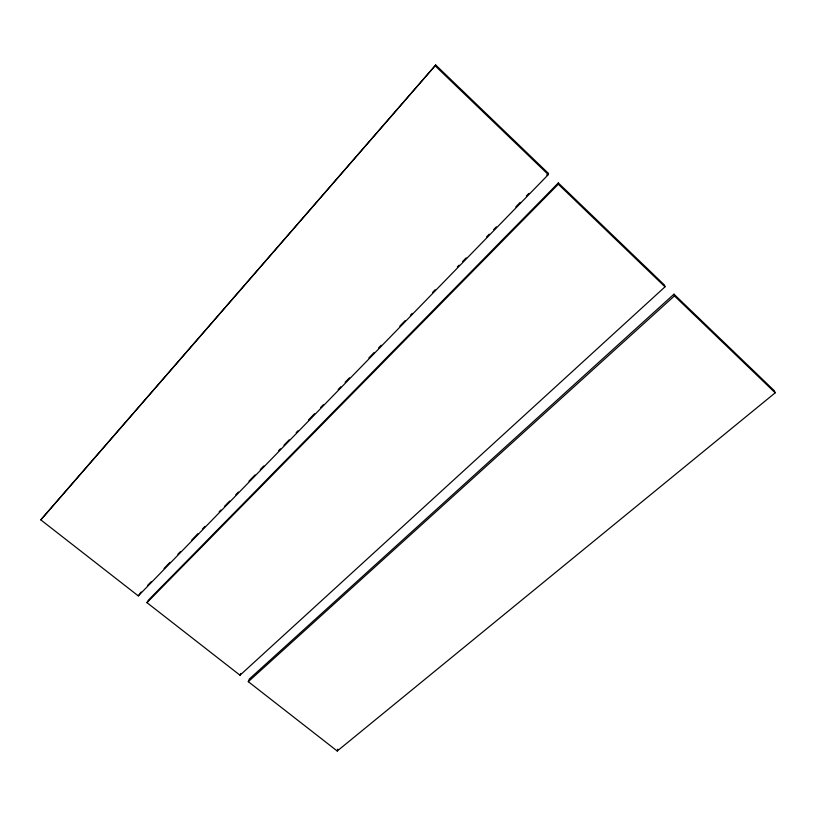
<?xml version="1.0" encoding="UTF-8"?>
<svg xmlns="http://www.w3.org/2000/svg" width="816" height="816" viewBox="0 0 816 816"><rect width="100%" height="100%" fill="white"/><g stroke="black" fill="none" stroke-linecap="round" stroke-linejoin="round"><path stroke-width="1.22" d="M146.951 602.647L558.297 184.222L558.328 182.937L664.581 285.151L664.999 286.844L240.016 675.22L146.951 602.647L148.369 600.209L558.328 182.937M548.311 174.624L548.383 173.369L435.703 64.974L40.8 519.874L138.292 595.894L548.311 174.624L435.122 65.77L435.703 64.974M337.232 751.026L775.2 392.812L774.343 390.742L673.965 294.178L249.339 679.024L248.288 681.676L337.232 751.026L337.722 749.149M240.016 675.22L240.74 673.465M138.292 595.894L141.188 591.988M40.8 519.874L435.122 65.77M147.676 585.317L151.123 581.777M164.026 568.507L170.054 562.316M177.868 554.278L180.479 551.596M191.78 539.978L197.962 533.623M202.378 529.084L205.03 526.351M219.157 511.826L220.912 510.031M224.42 506.43L229.673 501.024M235.804 494.72L238.435 492.017M248.941 481.205L255.071 474.912M260.314 469.516L263.823 465.916M278.695 450.626L280.439 448.831M283.937 445.23L289.19 439.834M296.198 432.633L297.942 430.828M308.448 420.036L314.578 413.732M320.698 407.439L323.32 404.746M338.161 389.487L340.782 386.794M345.148 382.296L349.513 377.808M368.863 357.928L374.167 352.471M378.593 347.922L381.245 345.199M399.809 326.104L405.113 320.657M410.417 315.2L412.182 313.385M432.511 292.485L435.163 289.762M457.317 266.985L459.092 265.159M462.641 261.518L466.181 257.866M486.591 236.895L489.253 234.151M493.69 229.592L496.352 226.858M515.773 206.887L520.18 202.358M526.351 196.013L528.911 193.382M546.72 175.073L548.383 173.369M248.288 681.676L674.424 295.902L673.965 294.178M558.297 184.222L664.999 286.844M674.424 295.902L775.2 392.812"/></g></svg>
